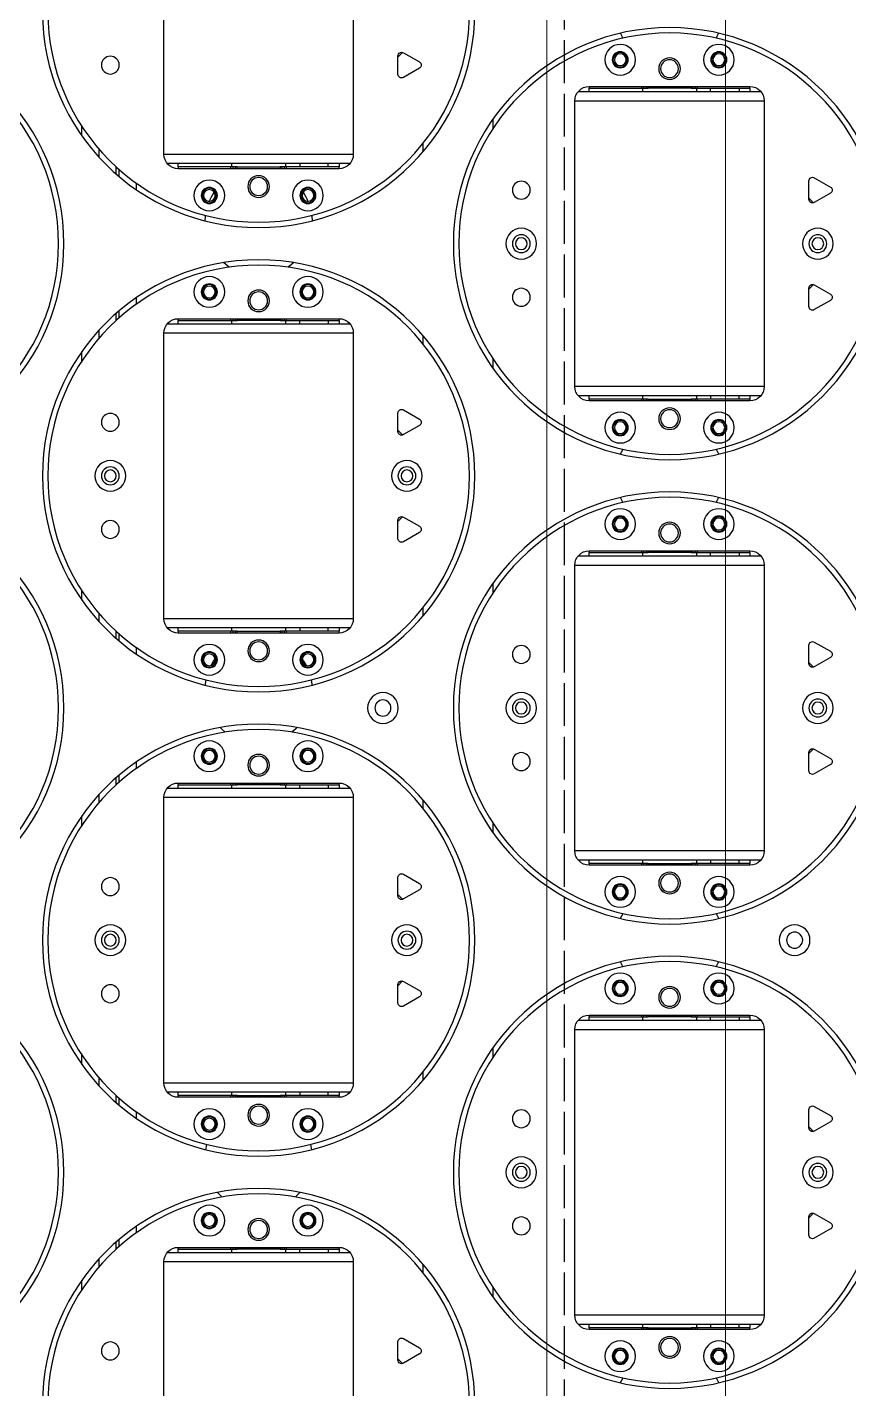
# Model space of a CAD drawing. Header units: millimetres. Extents: x 845401 to 948039, y 511594 to 550263.
# Drawn here: x 903822.9 to 904052.8, y 531946.2 to 532327.4 of the extents above; entities that cross this region are included whole.
import ezdxf

# ---------------------------------------------------------------- set-up
doc = ezdxf.new("R2010")
doc.units = ezdxf.units.MM
doc.linetypes.add('ACAD_ISO02W100', pattern=[15, 12, -3])
doc.linetypes.add('CENTER', pattern=[0])
doc.layers.add('00', color=7, linetype='Continuous')
doc.layers.add('虚线', color=4, linetype='ACAD_ISO02W100')
doc.layers.add('A-剖-0.10mm.......SECT-L01', color=255, linetype='Continuous', lineweight=18)
doc.layers.add('中心线', color=1, linetype='CENTER', lineweight=9)

# ---------------------------------------------------------------- blocks, each defined once
blk = doc.blocks.new('1260包胶摆轮')
at = {"color": 7, "linetype": 'Continuous', "lineweight": 25}
for p, q in [((4842237.88, 878556.8), (4842237.88, 878476.8)), ((4842290.88, 878476.8), (4842290.88, 878556.8)), ((4842303.38, 878504.05), (4842304.64, 878505.36)), ((4842303.38, 878504.4), (4842303.38, 878499.2)), ((4842309.38, 878502.66), (4842304.88, 878505.26)), ((4842304.88, 878498.33), (4842309.38, 878500.93)), ((4842401.88, 878495.8), (4842356.88, 878495.8)), ((4842356.88, 878495.3), (4842356.88, 878495.8)), ((4842371.63, 878495.3), (4842356.88, 878495.3)), ((4842356.88, 878495.3), (4842356.88, 878494.3)), ((4842371.63, 878495.8), (4842371.63, 878495.3)), ((4842372.22, 878495.3), (4842371.63, 878495.3)), ((4842371.88, 878495.3), (4842371.88, 878494.3)), ((4842372.8, 878495.3), (4842372.22, 878495.3)), ((4842373.38, 878495.3), (4842372.8, 878495.3)), ((4842373.38, 878495.8), (4842373.38, 878495.3)), ((4842373.38, 878495.3), (4842385.38, 878495.3)), ((4842385.38, 878495.3), (4842385.38, 878495.8)), ((4842385.97, 878495.3), (4842385.38, 878495.3)), ((4842386.55, 878495.3), (4842385.97, 878495.3)), ((4842387.13, 878495.3), (4842386.55, 878495.3)), ((4842386.88, 878494.3), (4842386.88, 878495.3)), ((4842387.13, 878495.3), (4842387.13, 878495.8)), ((4842401.88, 878495.3), (4842387.13, 878495.3)), ((4842390.88, 878494.3), (4842390.88, 878495.3)), ((4842398.88, 878495.3), (4842398.88, 878494.3)), ((4842401.88, 878495.8), (4842401.88, 878495.3)), ((4842401.88, 878494.3), (4842401.88, 878495.3)), ((4842352.88, 878491.8), (4842352.88, 878411.8)), ((4842353.76, 878494.3), (4842405.01, 878494.3)), ((4842405.88, 878411.8), (4842405.88, 878491.8)), ((4842214.88, 878484.7), (4842214.88, 878482.02)), ((4842329.88, 878483.9), (4842329.88, 878486.58)), ((4842310.38, 878479.85), (4842310.38, 878477.5)), ((4842224.38, 878471.41), (4842224.38, 878473.43)), ((4842225.38, 878472.53), (4842225.38, 878470.55)), ((4842290.01, 878474.3), (4842238.76, 878474.3)), ((4842241.88, 878474.3), (4842241.88, 878473.3)), ((4842241.88, 878473.3), (4842256.63, 878473.3)), ((4842241.88, 878472.8), (4842241.88, 878473.3)), ((4842241.88, 878472.8), (4842286.88, 878472.8)), ((4842256.63, 878473.3), (4842256.63, 878472.8)), ((4842256.63, 878473.3), (4842257.22, 878473.3)), ((4842256.88, 878474.3), (4842256.88, 878473.3)), ((4842257.22, 878473.3), (4842257.8, 878473.3)), ((4842257.8, 878473.3), (4842258.38, 878473.3)), ((4842270.38, 878473.3), (4842258.38, 878473.3)), ((4842258.38, 878473.3), (4842258.38, 878472.8)), ((4842270.38, 878472.8), (4842270.38, 878473.3)), ((4842270.38, 878473.3), (4842270.97, 878473.3)), ((4842270.97, 878473.3), (4842271.55, 878473.3)), ((4842271.55, 878473.3), (4842272.13, 878473.3)), ((4842271.88, 878473.3), (4842271.88, 878474.3)), ((4842272.13, 878473.3), (4842286.88, 878473.3)), ((4842272.13, 878472.8), (4842272.13, 878473.3)), ((4842275.88, 878474.3), (4842275.88, 878473.3)), ((4842283.88, 878473.3), (4842283.88, 878474.3)), ((4842286.88, 878473.3), (4842286.88, 878474.3)), ((4842286.88, 878473.3), (4842286.88, 878472.8)), ((4842418.38, 878469.4), (4842418.38, 878464.2)), ((4842424.38, 878467.66), (4842419.88, 878470.26)), ((4842419.64, 878463.23), (4842418.38, 878464.54)), ((4842419.88, 878463.33), (4842424.38, 878465.93)), ((4842249.56, 878445.46), (4842249.87, 878443.99)), ((4842278.89, 878443.99), (4842279.2, 878445.46)), ((4842418.38, 878439.05), (4842419.64, 878440.36)), ((4842418.38, 878439.4), (4842418.38, 878434.2)), ((4842424.38, 878437.66), (4842419.88, 878440.26)), ((4842419.88, 878433.33), (4842424.38, 878435.93)), ((4842224.38, 878430.17), (4842224.38, 878432.19)), ((4842225.38, 878433.05), (4842225.38, 878431.07)), ((4842286.88, 878430.8), (4842241.88, 878430.8)), ((4842241.88, 878430.3), (4842241.88, 878430.8)), ((4842256.63, 878430.3), (4842241.88, 878430.3)), ((4842241.88, 878430.3), (4842241.88, 878429.3)), ((4842256.63, 878430.8), (4842256.63, 878430.3)), ((4842257.22, 878430.3), (4842256.63, 878430.3)), ((4842256.88, 878430.3), (4842256.88, 878429.3)), ((4842257.8, 878430.3), (4842257.22, 878430.3)), ((4842258.38, 878430.3), (4842257.8, 878430.3)), ((4842258.38, 878430.8), (4842258.38, 878430.3)), ((4842258.38, 878430.3), (4842270.38, 878430.3)), ((4842270.38, 878430.3), (4842270.38, 878430.8)), ((4842270.97, 878430.3), (4842270.38, 878430.3)), ((4842271.55, 878430.3), (4842270.97, 878430.3)), ((4842272.13, 878430.3), (4842271.55, 878430.3)), ((4842271.88, 878429.3), (4842271.88, 878430.3)), ((4842272.13, 878430.3), (4842272.13, 878430.8)), ((4842286.88, 878430.3), (4842272.13, 878430.3)), ((4842275.88, 878429.3), (4842275.88, 878430.3)), ((4842283.88, 878430.3), (4842283.88, 878429.3)), ((4842286.88, 878430.8), (4842286.88, 878430.3)), ((4842286.88, 878429.3), (4842286.88, 878430.3)), ((4842237.88, 878426.8), (4842237.88, 878346.8)), ((4842238.76, 878429.3), (4842290.01, 878429.3)), ((4842290.88, 878346.8), (4842290.88, 878426.8)), ((4842310.38, 878426.1), (4842310.38, 878423.75)), ((4842214.88, 878421.58), (4842214.88, 878418.9)), ((4842329.88, 878417.02), (4842329.88, 878419.7)), ((4842405.01, 878409.3), (4842353.76, 878409.3)), ((4842356.88, 878409.3), (4842356.88, 878408.3)), ((4842356.88, 878407.8), (4842356.88, 878408.3)), ((4842356.88, 878408.3), (4842371.63, 878408.3)), ((4842356.88, 878407.8), (4842401.88, 878407.8)), ((4842371.63, 878408.3), (4842371.63, 878407.8)), ((4842371.63, 878408.3), (4842372.22, 878408.3)), ((4842371.88, 878409.3), (4842371.88, 878408.3)), ((4842372.22, 878408.3), (4842372.8, 878408.3)), ((4842372.8, 878408.3), (4842373.38, 878408.3)), ((4842385.38, 878408.3), (4842373.38, 878408.3)), ((4842373.38, 878408.3), (4842373.38, 878407.8)), ((4842385.38, 878407.8), (4842385.38, 878408.3)), ((4842385.38, 878408.3), (4842385.97, 878408.3)), ((4842385.97, 878408.3), (4842386.55, 878408.3)), ((4842386.55, 878408.3), (4842387.13, 878408.3)), ((4842386.88, 878408.3), (4842386.88, 878409.3)), ((4842387.13, 878408.3), (4842401.88, 878408.3)), ((4842387.13, 878407.8), (4842387.13, 878408.3)), ((4842390.88, 878409.3), (4842390.88, 878408.3)), ((4842398.88, 878408.3), (4842398.88, 878409.3)), ((4842401.88, 878408.3), (4842401.88, 878409.3)), ((4842401.88, 878408.3), (4842401.88, 878407.8)), ((4842303.38, 878404.4), (4842303.38, 878399.2)), ((4842309.38, 878402.66), (4842304.88, 878405.26)), ((4842304.64, 878398.23), (4842303.38, 878399.54)), ((4842304.88, 878398.33), (4842309.38, 878400.93)), ((4842303.38, 878374.05), (4842304.64, 878375.36)), ((4842303.38, 878374.4), (4842303.38, 878369.2)), ((4842309.38, 878372.66), (4842304.88, 878375.26)), ((4842304.88, 878368.33), (4842309.38, 878370.93)), ((4842401.88, 878365.8), (4842356.88, 878365.8)), ((4842356.88, 878365.3), (4842356.88, 878365.8)), ((4842371.63, 878365.3), (4842356.88, 878365.3)), ((4842356.88, 878365.3), (4842356.88, 878364.3)), ((4842371.63, 878365.8), (4842371.63, 878365.3)), ((4842372.22, 878365.3), (4842371.63, 878365.3)), ((4842371.88, 878365.3), (4842371.88, 878364.3)), ((4842372.8, 878365.3), (4842372.22, 878365.3)), ((4842373.38, 878365.3), (4842372.8, 878365.3)), ((4842373.38, 878365.8), (4842373.38, 878365.3)), ((4842373.38, 878365.3), (4842385.38, 878365.3)), ((4842385.38, 878365.3), (4842385.38, 878365.8)), ((4842385.97, 878365.3), (4842385.38, 878365.3)), ((4842386.55, 878365.3), (4842385.97, 878365.3)), ((4842387.13, 878365.3), (4842386.55, 878365.3)), ((4842386.88, 878364.3), (4842386.88, 878365.3)), ((4842387.13, 878365.3), (4842387.13, 878365.8)), ((4842401.88, 878365.3), (4842387.13, 878365.3)), ((4842390.88, 878364.3), (4842390.88, 878365.3)), ((4842398.88, 878365.3), (4842398.88, 878364.3)), ((4842401.88, 878365.8), (4842401.88, 878365.3)), ((4842401.88, 878364.3), (4842401.88, 878365.3)), ((4842352.88, 878361.8), (4842352.88, 878281.8)), ((4842353.76, 878364.3), (4842405.01, 878364.3)), ((4842405.88, 878281.8), (4842405.88, 878361.8)), ((4842214.88, 878354.7), (4842214.88, 878352.02)), ((4842329.88, 878353.9), (4842329.88, 878356.58)), ((4842310.38, 878349.85), (4842310.38, 878347.5)), ((4842224.38, 878341.41), (4842224.38, 878343.43)), ((4842225.38, 878342.53), (4842225.38, 878340.55)), ((4842290.01, 878344.3), (4842238.76, 878344.3)), ((4842241.88, 878344.3), (4842241.88, 878343.3)), ((4842241.88, 878342.8), (4842241.88, 878343.3)), ((4842241.88, 878343.3), (4842256.63, 878343.3)), ((4842241.88, 878342.8), (4842286.88, 878342.8)), ((4842256.63, 878343.3), (4842256.63, 878342.8)), ((4842256.63, 878343.3), (4842257.22, 878343.3)), ((4842256.88, 878344.3), (4842256.88, 878343.3)), ((4842257.22, 878343.3), (4842257.8, 878343.3)), ((4842257.8, 878343.3), (4842258.38, 878343.3)), ((4842270.38, 878343.3), (4842258.38, 878343.3)), ((4842258.38, 878343.3), (4842258.38, 878342.8)), ((4842270.38, 878342.8), (4842270.38, 878343.3)), ((4842270.38, 878343.3), (4842270.97, 878343.3)), ((4842270.97, 878343.3), (4842271.55, 878343.3)), ((4842271.55, 878343.3), (4842272.13, 878343.3)), ((4842271.88, 878343.3), (4842271.88, 878344.3)), ((4842272.13, 878343.3), (4842286.88, 878343.3)), ((4842272.13, 878342.8), (4842272.13, 878343.3)), ((4842275.88, 878344.3), (4842275.88, 878343.3)), ((4842283.88, 878343.3), (4842283.88, 878344.3)), ((4842286.88, 878343.3), (4842286.88, 878344.3)), ((4842286.88, 878343.3), (4842286.88, 878342.8)), ((4842418.38, 878339.4), (4842418.38, 878334.2)), ((4842424.38, 878337.66), (4842419.88, 878340.26)), ((4842419.64, 878333.23), (4842418.38, 878334.54)), ((4842419.88, 878333.33), (4842424.38, 878335.93)), ((4842418.38, 878309.05), (4842419.64, 878310.36)), ((4842418.38, 878309.4), (4842418.38, 878304.2)), ((4842424.38, 878307.66), (4842419.88, 878310.26)), ((4842419.88, 878303.33), (4842424.38, 878305.93)), ((4842224.38, 878300.17), (4842224.38, 878302.19)), ((4842225.38, 878303.05), (4842225.38, 878301.07)), ((4842286.88, 878300.8), (4842241.88, 878300.8)), ((4842241.88, 878300.3), (4842241.88, 878300.8)), ((4842256.63, 878300.3), (4842241.88, 878300.3)), ((4842241.88, 878300.3), (4842241.88, 878299.3)), ((4842256.63, 878300.8), (4842256.63, 878300.3)), ((4842257.22, 878300.3), (4842256.63, 878300.3)), ((4842256.88, 878300.3), (4842256.88, 878299.3)), ((4842257.8, 878300.3), (4842257.22, 878300.3)), ((4842258.38, 878300.3), (4842257.8, 878300.3)), ((4842258.38, 878300.8), (4842258.38, 878300.3)), ((4842258.38, 878300.3), (4842270.38, 878300.3)), ((4842270.38, 878300.3), (4842270.38, 878300.8)), ((4842270.97, 878300.3), (4842270.38, 878300.3)), ((4842271.55, 878300.3), (4842270.97, 878300.3)), ((4842272.13, 878300.3), (4842271.55, 878300.3)), ((4842271.88, 878299.3), (4842271.88, 878300.3)), ((4842272.13, 878300.3), (4842272.13, 878300.8)), ((4842286.88, 878300.3), (4842272.13, 878300.3)), ((4842275.88, 878299.3), (4842275.88, 878300.3)), ((4842283.88, 878300.3), (4842283.88, 878299.3)), ((4842286.88, 878300.8), (4842286.88, 878300.3)), ((4842286.88, 878299.3), (4842286.88, 878300.3)), ((4842237.88, 878296.8), (4842237.88, 878216.8)), ((4842238.76, 878299.3), (4842290.01, 878299.3)), ((4842290.88, 878216.8), (4842290.88, 878296.8)), ((4842310.38, 878296.1), (4842310.38, 878293.75)), ((4842214.88, 878291.58), (4842214.88, 878288.9)), ((4842329.88, 878287.02), (4842329.88, 878289.7)), ((4842405.01, 878279.3), (4842353.76, 878279.3)), ((4842356.88, 878279.3), (4842356.88, 878278.3)), ((4842356.88, 878278.3), (4842371.63, 878278.3)), ((4842356.88, 878277.8), (4842356.88, 878278.3)), ((4842356.88, 878277.8), (4842401.88, 878277.8)), ((4842371.63, 878278.3), (4842371.63, 878277.8)), ((4842371.63, 878278.3), (4842372.22, 878278.3)), ((4842371.88, 878279.3), (4842371.88, 878278.3)), ((4842372.22, 878278.3), (4842372.8, 878278.3)), ((4842372.8, 878278.3), (4842373.38, 878278.3)), ((4842385.38, 878278.3), (4842373.38, 878278.3)), ((4842373.38, 878278.3), (4842373.38, 878277.8)), ((4842385.38, 878277.8), (4842385.38, 878278.3)), ((4842385.38, 878278.3), (4842385.97, 878278.3)), ((4842385.97, 878278.3), (4842386.55, 878278.3)), ((4842386.55, 878278.3), (4842387.13, 878278.3)), ((4842386.88, 878278.3), (4842386.88, 878279.3)), ((4842387.13, 878277.8), (4842387.13, 878278.3)), ((4842387.13, 878278.3), (4842401.88, 878278.3)), ((4842390.88, 878279.3), (4842390.88, 878278.3)), ((4842398.88, 878278.3), (4842398.88, 878279.3)), ((4842401.88, 878278.3), (4842401.88, 878279.3)), ((4842401.88, 878278.3), (4842401.88, 878277.8)), ((4842303.38, 878274.4), (4842303.38, 878269.2)), ((4842309.38, 878272.66), (4842304.88, 878275.26)), ((4842304.88, 878268.33), (4842309.38, 878270.93)), ((4842304.64, 878268.23), (4842303.38, 878269.54)), ((4842303.38, 878244.05), (4842304.64, 878245.36)), ((4842303.38, 878244.4), (4842303.38, 878239.2)), ((4842309.38, 878242.66), (4842304.88, 878245.26)), ((4842304.88, 878238.33), (4842309.38, 878240.93)), ((4842401.88, 878235.8), (4842356.88, 878235.8)), ((4842356.88, 878235.3), (4842356.88, 878235.8)), ((4842371.63, 878235.3), (4842356.88, 878235.3)), ((4842356.88, 878235.3), (4842356.88, 878234.3)), ((4842371.63, 878235.8), (4842371.63, 878235.3)), ((4842372.22, 878235.3), (4842371.63, 878235.3)), ((4842371.88, 878235.3), (4842371.88, 878234.3)), ((4842372.8, 878235.3), (4842372.22, 878235.3)), ((4842373.38, 878235.3), (4842372.8, 878235.3)), ((4842373.38, 878235.8), (4842373.38, 878235.3)), ((4842373.38, 878235.3), (4842385.38, 878235.3)), ((4842385.38, 878235.3), (4842385.38, 878235.8)), ((4842385.97, 878235.3), (4842385.38, 878235.3)), ((4842386.55, 878235.3), (4842385.97, 878235.3)), ((4842387.13, 878235.3), (4842386.55, 878235.3)), ((4842386.88, 878234.3), (4842386.88, 878235.3)), ((4842387.13, 878235.3), (4842387.13, 878235.8)), ((4842401.88, 878235.3), (4842387.13, 878235.3)), ((4842390.88, 878234.3), (4842390.88, 878235.3)), ((4842398.88, 878235.3), (4842398.88, 878234.3)), ((4842401.88, 878235.8), (4842401.88, 878235.3)), ((4842401.88, 878234.3), (4842401.88, 878235.3)), ((4842352.88, 878231.8), (4842352.88, 878151.8)), ((4842353.76, 878234.3), (4842405.01, 878234.3)), ((4842405.88, 878151.8), (4842405.88, 878231.8)), ((4842214.88, 878224.7), (4842214.88, 878222.02)), ((4842329.88, 878223.9), (4842329.88, 878226.58)), ((4842310.38, 878219.85), (4842310.38, 878217.5)), ((4842224.38, 878211.41), (4842224.38, 878213.43)), ((4842225.38, 878212.53), (4842225.38, 878210.55)), ((4842290.01, 878214.3), (4842238.76, 878214.3)), ((4842241.88, 878214.3), (4842241.88, 878213.3)), ((4842241.88, 878212.8), (4842241.88, 878213.3)), ((4842241.88, 878213.3), (4842256.63, 878213.3)), ((4842241.88, 878212.8), (4842286.88, 878212.8)), ((4842256.63, 878213.3), (4842256.63, 878212.8)), ((4842256.63, 878213.3), (4842257.22, 878213.3)), ((4842256.88, 878214.3), (4842256.88, 878213.3)), ((4842257.22, 878213.3), (4842257.8, 878213.3)), ((4842257.8, 878213.3), (4842258.38, 878213.3)), ((4842270.38, 878213.3), (4842258.38, 878213.3)), ((4842258.38, 878213.3), (4842258.38, 878212.8)), ((4842270.38, 878212.8), (4842270.38, 878213.3)), ((4842270.38, 878213.3), (4842270.97, 878213.3)), ((4842270.97, 878213.3), (4842271.55, 878213.3)), ((4842271.55, 878213.3), (4842272.13, 878213.3)), ((4842271.88, 878213.3), (4842271.88, 878214.3)), ((4842272.13, 878212.8), (4842272.13, 878213.3)), ((4842272.13, 878213.3), (4842286.88, 878213.3)), ((4842275.88, 878214.3), (4842275.88, 878213.3)), ((4842283.88, 878213.3), (4842283.88, 878214.3)), ((4842286.88, 878213.3), (4842286.88, 878214.3)), ((4842286.88, 878213.3), (4842286.88, 878212.8)), ((4842418.38, 878209.4), (4842418.38, 878204.2)), ((4842424.38, 878207.66), (4842419.88, 878210.26)), ((4842419.88, 878203.33), (4842424.38, 878205.93)), ((4842419.64, 878203.23), (4842418.38, 878204.54)), ((4842418.38, 878179.05), (4842419.64, 878180.36)), ((4842418.38, 878179.4), (4842418.38, 878174.2)), ((4842424.38, 878177.66), (4842419.88, 878180.26)), ((4842419.88, 878173.33), (4842424.38, 878175.93)), ((4842224.38, 878170.17), (4842224.38, 878172.19)), ((4842225.38, 878173.05), (4842225.38, 878171.07)), ((4842286.88, 878170.8), (4842241.88, 878170.8)), ((4842241.88, 878170.3), (4842241.88, 878170.8)), ((4842256.63, 878170.8), (4842256.63, 878170.3)), ((4842258.38, 878170.8), (4842258.38, 878170.3)), ((4842270.38, 878170.3), (4842270.38, 878170.8)), ((4842272.13, 878170.3), (4842272.13, 878170.8)), ((4842286.88, 878170.8), (4842286.88, 878170.3)), ((4842237.88, 878166.8), (4842237.88, 878086.8)), ((4842238.76, 878169.3), (4842290.01, 878169.3)), ((4842256.63, 878170.3), (4842241.88, 878170.3)), ((4842241.88, 878170.3), (4842241.88, 878169.3)), ((4842257.22, 878170.3), (4842256.63, 878170.3)), ((4842256.88, 878170.3), (4842256.88, 878169.3)), ((4842257.8, 878170.3), (4842257.22, 878170.3)), ((4842258.38, 878170.3), (4842257.8, 878170.3)), ((4842258.38, 878170.3), (4842270.38, 878170.3)), ((4842270.97, 878170.3), (4842270.38, 878170.3)), ((4842271.55, 878170.3), (4842270.97, 878170.3)), ((4842272.13, 878170.3), (4842271.55, 878170.3)), ((4842271.88, 878169.3), (4842271.88, 878170.3)), ((4842286.88, 878170.3), (4842272.13, 878170.3)), ((4842275.88, 878169.3), (4842275.88, 878170.3)), ((4842283.88, 878170.3), (4842283.88, 878169.3)), ((4842286.88, 878169.3), (4842286.88, 878170.3)), ((4842290.88, 878086.8), (4842290.88, 878166.8)), ((4842310.38, 878166.1), (4842310.38, 878163.75)), ((4842214.88, 878161.58), (4842214.88, 878158.9)), ((4842329.88, 878157.02), (4842329.88, 878159.7)), ((4842405.01, 878149.3), (4842353.76, 878149.3)), ((4842356.88, 878149.3), (4842356.88, 878148.3)), ((4842356.88, 878148.3), (4842371.63, 878148.3)), ((4842356.88, 878147.8), (4842356.88, 878148.3)), ((4842356.88, 878147.8), (4842401.88, 878147.8)), ((4842371.63, 878148.3), (4842371.63, 878147.8)), ((4842371.63, 878148.3), (4842372.22, 878148.3)), ((4842371.88, 878149.3), (4842371.88, 878148.3)), ((4842372.22, 878148.3), (4842372.8, 878148.3)), ((4842372.8, 878148.3), (4842373.38, 878148.3)), ((4842385.38, 878148.3), (4842373.38, 878148.3)), ((4842373.38, 878148.3), (4842373.38, 878147.8)), ((4842385.38, 878147.8), (4842385.38, 878148.3)), ((4842385.38, 878148.3), (4842385.97, 878148.3)), ((4842385.97, 878148.3), (4842386.55, 878148.3)), ((4842386.55, 878148.3), (4842387.13, 878148.3)), ((4842386.88, 878148.3), (4842386.88, 878149.3)), ((4842387.13, 878148.3), (4842401.88, 878148.3)), ((4842387.13, 878147.8), (4842387.13, 878148.3)), ((4842390.88, 878149.3), (4842390.88, 878148.3)), ((4842398.88, 878148.3), (4842398.88, 878149.3)), ((4842401.88, 878148.3), (4842401.88, 878149.3)), ((4842401.88, 878148.3), (4842401.88, 878147.8)), ((4842303.38, 878144.4), (4842303.38, 878139.2)), ((4842309.38, 878142.66), (4842304.88, 878145.26)), ((4842304.88, 878138.33), (4842309.38, 878140.93)), ((4842304.64, 878138.23), (4842303.38, 878139.54))]:
    blk.add_line(p, q, dxfattribs=at)
at = {"color": 8, "linetype": 'Continuous', "lineweight": 25}
for p, q in [((4842372.22, 878495.8), (4842372.22, 878495.3)), ((4842372.8, 878495.3), (4842372.8, 878495.8)), ((4842385.97, 878495.8), (4842385.97, 878495.3)), ((4842386.55, 878495.3), (4842386.55, 878495.8)), ((4842405.88, 878491.8), (4842352.88, 878491.8)), ((4842219.65, 878476.07), (4842219.65, 878478.33)), ((4842237.88, 878476.8), (4842290.88, 878476.8)), ((4842257.22, 878473.3), (4842257.22, 878472.8)), ((4842257.8, 878472.8), (4842257.8, 878473.3)), ((4842270.97, 878473.3), (4842270.97, 878472.8)), ((4842271.55, 878472.8), (4842271.55, 878473.3)), ((4842230.12, 878466.94), (4842230.12, 878468.77)), ((4842230.12, 878434.83), (4842230.12, 878436.66)), ((4842257.22, 878430.8), (4842257.22, 878430.3)), ((4842257.8, 878430.3), (4842257.8, 878430.8)), ((4842270.97, 878430.8), (4842270.97, 878430.3)), ((4842271.55, 878430.3), (4842271.55, 878430.8)), ((4842219.65, 878425.26), (4842219.65, 878427.53)), ((4842290.88, 878426.8), (4842237.88, 878426.8)), ((4842352.88, 878411.8), (4842405.88, 878411.8)), ((4842372.22, 878408.3), (4842372.22, 878407.8)), ((4842372.8, 878407.8), (4842372.8, 878408.3)), ((4842385.97, 878408.3), (4842385.97, 878407.8)), ((4842386.55, 878407.8), (4842386.55, 878408.3)), ((4842372.22, 878365.8), (4842372.22, 878365.3)), ((4842372.8, 878365.3), (4842372.8, 878365.8)), ((4842385.97, 878365.8), (4842385.97, 878365.3)), ((4842386.55, 878365.3), (4842386.55, 878365.8)), ((4842405.88, 878361.8), (4842352.88, 878361.8)), ((4842219.65, 878346.07), (4842219.65, 878348.33)), ((4842237.88, 878346.8), (4842290.88, 878346.8)), ((4842257.22, 878343.3), (4842257.22, 878342.8)), ((4842257.8, 878342.8), (4842257.8, 878343.3)), ((4842270.97, 878343.3), (4842270.97, 878342.8)), ((4842271.55, 878342.8), (4842271.55, 878343.3)), ((4842230.12, 878336.94), (4842230.12, 878338.77)), ((4842230.12, 878304.83), (4842230.12, 878306.66)), ((4842257.22, 878300.8), (4842257.22, 878300.3)), ((4842257.8, 878300.3), (4842257.8, 878300.8)), ((4842270.97, 878300.8), (4842270.97, 878300.3)), ((4842271.55, 878300.3), (4842271.55, 878300.8)), ((4842219.65, 878295.26), (4842219.65, 878297.53)), ((4842290.88, 878296.8), (4842237.88, 878296.8)), ((4842352.88, 878281.8), (4842405.88, 878281.8)), ((4842372.22, 878278.3), (4842372.22, 878277.8)), ((4842372.8, 878277.8), (4842372.8, 878278.3)), ((4842385.97, 878278.3), (4842385.97, 878277.8)), ((4842386.55, 878277.8), (4842386.55, 878278.3)), ((4842372.22, 878235.8), (4842372.22, 878235.3)), ((4842372.8, 878235.3), (4842372.8, 878235.8)), ((4842385.97, 878235.8), (4842385.97, 878235.3)), ((4842386.55, 878235.3), (4842386.55, 878235.8)), ((4842405.88, 878231.8), (4842352.88, 878231.8)), ((4842219.65, 878216.07), (4842219.65, 878218.33)), ((4842237.88, 878216.8), (4842290.88, 878216.8)), ((4842257.22, 878213.3), (4842257.22, 878212.8)), ((4842257.8, 878212.8), (4842257.8, 878213.3)), ((4842270.97, 878213.3), (4842270.97, 878212.8)), ((4842271.55, 878212.8), (4842271.55, 878213.3)), ((4842230.12, 878206.94), (4842230.12, 878208.77)), ((4842230.12, 878174.83), (4842230.12, 878176.66)), ((4842257.22, 878170.8), (4842257.22, 878170.3)), ((4842257.8, 878170.3), (4842257.8, 878170.8)), ((4842270.97, 878170.8), (4842270.97, 878170.3)), ((4842271.55, 878170.3), (4842271.55, 878170.8)), ((4842219.65, 878165.26), (4842219.65, 878167.53)), ((4842290.88, 878166.8), (4842237.88, 878166.8)), ((4842352.88, 878151.8), (4842405.88, 878151.8)), ((4842372.22, 878148.3), (4842372.22, 878147.8)), ((4842372.8, 878147.8), (4842372.8, 878148.3)), ((4842385.97, 878148.3), (4842385.97, 878147.8)), ((4842386.55, 878147.8), (4842386.55, 878148.3))]:
    blk.add_line(p, q, dxfattribs=at)
at = {"color": 7, "linetype": 'Continuous', "lineweight": 25, "flags": 128}
for points in [[(4842365.67, 878510.72), (4842365.69, 878510.66), (4842366.36, 878509.34)], [(4842392.4, 878509.34), (4842393.07, 878510.66), (4842393.1, 878510.72)], [(4842254.08, 878458.7), (4842253.98, 878458.61), (4842252.86, 878457.41)], [(4842275.9, 878457.4), (4842274.78, 878458.61), (4842274.68, 878458.7)], [(4842366.36, 878394.25), (4842366.2, 878393.96), (4842365.67, 878392.87)], [(4842393.1, 878392.87), (4842392.56, 878393.96), (4842392.4, 878394.25)], [(4842365.67, 878380.72), (4842365.69, 878380.66), (4842366.36, 878379.34)], [(4842392.4, 878379.34), (4842393.07, 878380.66), (4842393.1, 878380.72)], [(4842255.05, 878328.54), (4842253.98, 878327.61), (4842253.63, 878327.26)], [(4842275.13, 878327.26), (4842274.78, 878327.61), (4842273.71, 878328.54)], [(4842249.44, 878315.42), (4842249.48, 878315.08), (4842249.66, 878313.93)], [(4842279.1, 878313.93), (4842279.28, 878315.08), (4842279.32, 878315.43)], [(4842251.07, 878309.87), (4842251.79, 878308.64), (4842252.21, 878308.03)], [(4842276.55, 878308.04), (4842276.97, 878308.64), (4842277.68, 878309.87)], [(4842366.36, 878264.25), (4842366.2, 878263.96), (4842365.67, 878262.87)], [(4842393.1, 878262.87), (4842392.56, 878263.96), (4842392.4, 878264.25)], [(4842365.67, 878250.72), (4842365.69, 878250.66), (4842366.36, 878249.34)], [(4842392.4, 878249.34), (4842393.07, 878250.66), (4842393.1, 878250.72)], [(4842256.2, 878198.37), (4842255.75, 878198.07), (4842254.53, 878197.11)], [(4842274.24, 878197.11), (4842273.01, 878198.07), (4842272.57, 878198.37)], [(4842249.39, 878185.41), (4842249.48, 878184.08), (4842249.5, 878183.89)], [(4842279.26, 878183.89), (4842279.28, 878184.08), (4842279.38, 878185.41)], [(4842366.36, 878134.25), (4842366.2, 878133.96), (4842365.67, 878132.87)], [(4842393.1, 878132.87), (4842392.56, 878133.96), (4842392.4, 878134.25)]]:
    blk.add_lwpolyline(points, dxfattribs=at)
at = {"color": 7, "linetype": 'Continuous', "lineweight": 25}
for centre, radius in [((4842264.38, 878516.8), 60.5), ((4842264.38, 878516.8), 59), ((4842149.38, 878451.8), 60.5), ((4842149.38, 878451.8), 59), ((4842379.38, 878451.8), 60.5), ((4842379.38, 878451.8), 59), ((4842365.58, 878503.3), 4.3), ((4842393.18, 878503.3), 4.3), ((4842222.88, 878501.8), 2.5), ((4842365.58, 878503.3), 2.25), ((4842365.58, 878503.3), 2.02), ((4842365.58, 878503.3), 1.65), ((4842379.38, 878500.8), 3.03), ((4842379.38, 878500.8), 2.5), ((4842393.18, 878503.3), 2.25), ((4842393.18, 878503.3), 2.02), ((4842393.18, 878503.3), 1.65), ((4842250.58, 878465.3), 4.3), ((4842264.38, 878467.8), 3.03), ((4842264.38, 878467.8), 2.5), ((4842278.18, 878465.3), 4.3), ((4842337.88, 878466.8), 2.5), ((4842250.58, 878465.3), 2.25), ((4842250.58, 878465.3), 2.02), ((4842250.58, 878465.3), 1.65), ((4842278.18, 878465.3), 2.25), ((4842278.18, 878465.3), 2.02), ((4842278.18, 878465.3), 1.65), ((4842337.88, 878451.8), 4.3), ((4842337.88, 878451.8), 2.5), ((4842337.88, 878451.8), 1.65), ((4842420.88, 878451.8), 4.3), ((4842420.88, 878451.8), 2.5), ((4842420.88, 878451.8), 1.65), ((4842264.38, 878386.8), 60.5), ((4842264.38, 878386.8), 59), ((4842250.58, 878438.3), 4.3), ((4842278.18, 878438.3), 4.3), ((4842250.58, 878438.3), 2.25), ((4842250.58, 878438.3), 2.03), ((4842250.58, 878438.3), 1.65), ((4842264.38, 878435.8), 3.03), ((4842264.38, 878435.8), 2.5), ((4842278.18, 878438.3), 2.25), ((4842278.18, 878438.3), 2.03), ((4842278.18, 878438.3), 1.65), ((4842337.88, 878436.8), 2.5), ((4842222.88, 878401.8), 2.5), ((4842365.58, 878400.3), 4.3), ((4842379.38, 878402.8), 3.03), ((4842379.38, 878402.8), 2.5), ((4842393.18, 878400.3), 4.3), ((4842365.58, 878400.3), 2.25), ((4842365.58, 878400.3), 2.03), ((4842365.58, 878400.3), 1.65), ((4842393.18, 878400.3), 2.25), ((4842393.18, 878400.3), 2.03), ((4842393.18, 878400.3), 1.65), ((4842222.88, 878386.8), 4.3), ((4842222.88, 878386.8), 2.5), ((4842222.88, 878386.8), 1.65), ((4842305.88, 878386.8), 4.3), ((4842305.88, 878386.8), 2.5), ((4842305.88, 878386.8), 1.65), ((4842414.38, 878386.8), 4.3), ((4842414.38, 878386.8), 2.25), ((4842149.38, 878321.8), 60.5), ((4842149.38, 878321.8), 59), ((4842379.38, 878321.8), 60.5), ((4842379.38, 878321.8), 59), ((4842365.58, 878373.3), 4.3), ((4842393.18, 878373.3), 4.3), ((4842222.88, 878371.8), 2.5), ((4842365.58, 878373.3), 2.25), ((4842365.58, 878373.3), 2.02), ((4842365.58, 878373.3), 1.65), ((4842379.38, 878370.8), 3.03), ((4842379.38, 878370.8), 2.5), ((4842393.18, 878373.3), 2.25), ((4842393.18, 878373.3), 2.02), ((4842393.18, 878373.3), 1.65), ((4842250.58, 878335.3), 4.3), ((4842264.38, 878337.8), 3.03), ((4842264.38, 878337.8), 2.5), ((4842278.18, 878335.3), 4.3), ((4842337.88, 878336.8), 2.5), ((4842250.58, 878335.3), 2.25), ((4842250.58, 878335.3), 2.02), ((4842250.58, 878335.3), 1.65), ((4842278.18, 878335.3), 2.25), ((4842278.18, 878335.3), 2.02), ((4842278.18, 878335.3), 1.65), ((4842299.17, 878321.8), 4.3), ((4842299.17, 878321.8), 2.25), ((4842337.88, 878321.8), 4.3), ((4842337.88, 878321.8), 2.5), ((4842337.88, 878321.8), 1.65), ((4842420.88, 878321.8), 4.3), ((4842420.88, 878321.8), 2.5), ((4842420.88, 878321.8), 1.65), ((4842264.38, 878256.8), 60.5), ((4842264.38, 878256.8), 59), ((4842250.58, 878308.3), 4.3), ((4842278.18, 878308.3), 4.3), ((4842250.58, 878308.3), 2.25), ((4842250.58, 878308.3), 2.03), ((4842250.58, 878308.3), 1.65), ((4842264.38, 878305.8), 3.02), ((4842264.38, 878305.8), 2.5), ((4842278.18, 878308.3), 2.25), ((4842278.18, 878308.3), 2.03), ((4842278.18, 878308.3), 1.65), ((4842337.88, 878306.8), 2.5), ((4842222.88, 878271.8), 2.5), ((4842365.58, 878270.3), 4.3), ((4842379.38, 878272.8), 3.03), ((4842379.38, 878272.8), 2.5), ((4842393.18, 878270.3), 4.3), ((4842365.58, 878270.3), 2.25), ((4842365.58, 878270.3), 2.03), ((4842365.58, 878270.3), 1.65), ((4842393.18, 878270.3), 2.25), ((4842393.18, 878270.3), 2.03), ((4842393.18, 878270.3), 1.65), ((4842222.88, 878256.8), 4.3), ((4842222.88, 878256.8), 2.5), ((4842222.88, 878256.8), 1.65), ((4842305.88, 878256.8), 4.3), ((4842305.88, 878256.8), 2.5), ((4842305.88, 878256.8), 1.65), ((4842149.38, 878191.8), 60.5), ((4842149.38, 878191.8), 59), ((4842379.38, 878191.8), 60.5), ((4842379.38, 878191.8), 59), ((4842365.58, 878243.3), 4.3), ((4842393.18, 878243.3), 4.3), ((4842222.88, 878241.8), 2.5), ((4842365.58, 878243.3), 2.25), ((4842365.58, 878243.3), 2.03), ((4842365.58, 878243.3), 1.65), ((4842379.38, 878240.8), 3.03), ((4842379.38, 878240.8), 2.5), ((4842393.18, 878243.3), 2.25), ((4842393.18, 878243.3), 2.03), ((4842393.18, 878243.3), 1.65), ((4842250.58, 878205.3), 4.3), ((4842264.38, 878207.8), 3.03), ((4842264.38, 878207.8), 2.5), ((4842278.18, 878205.3), 4.3), ((4842337.88, 878206.8), 2.5), ((4842250.58, 878205.3), 2.25), ((4842250.58, 878205.3), 2.03), ((4842250.58, 878205.3), 1.65), ((4842278.18, 878205.3), 2.25), ((4842278.18, 878205.3), 2.03), ((4842278.18, 878205.3), 1.65), ((4842337.88, 878191.8), 4.3), ((4842337.88, 878191.8), 2.5), ((4842337.88, 878191.8), 1.65), ((4842420.88, 878191.8), 4.3), ((4842420.88, 878191.8), 2.5), ((4842420.88, 878191.8), 1.65), ((4842264.38, 878126.8), 60.5), ((4842264.38, 878126.8), 59), ((4842250.58, 878178.3), 4.3), ((4842278.18, 878178.3), 4.3), ((4842250.58, 878178.3), 2.25), ((4842250.58, 878178.3), 2.03), ((4842250.58, 878178.3), 1.65), ((4842264.38, 878175.8), 3.03), ((4842264.38, 878175.8), 2.5), ((4842278.18, 878178.3), 2.25), ((4842278.18, 878178.3), 2.03), ((4842278.18, 878178.3), 1.65), ((4842337.88, 878176.8), 2.5), ((4842222.88, 878141.8), 2.5), ((4842365.58, 878140.3), 4.3), ((4842379.38, 878142.8), 3.03), ((4842379.38, 878142.8), 2.5), ((4842393.18, 878140.3), 4.3), ((4842365.58, 878140.3), 2.25), ((4842365.58, 878140.3), 2.03), ((4842365.58, 878140.3), 1.65), ((4842393.18, 878140.3), 2.25), ((4842393.18, 878140.3), 2.03), ((4842393.18, 878140.3), 1.65)]:
    blk.add_circle(centre, radius, dxfattribs=at)
for centre, radius, start, end in [((4842304.38, 878504.4), 1, 60, 180), ((4842308.88, 878501.8), 1, 300, 60), ((4842304.38, 878499.2), 1, 180, 300), ((4842356.88, 878491.8), 4, 90, 180), ((4842401.88, 878491.8), 4, 0, 90), ((4842241.88, 878476.8), 4, 180, 270), ((4842286.88, 878476.8), 4, 270, 0), ((4842419.38, 878469.4), 1, 60, 180), ((4842419.38, 878464.2), 1, 180, 300), ((4842423.88, 878466.8), 1, 300, 60), ((4842419.38, 878439.4), 1, 60, 180), ((4842423.88, 878436.8), 1, 300, 60), ((4842419.38, 878434.2), 1, 180, 300), ((4842241.88, 878426.8), 4, 90, 180), ((4842286.88, 878426.8), 4, 0, 90), ((4842356.88, 878411.8), 4, 180, 270), ((4842401.88, 878411.8), 4, 270, 0), ((4842304.38, 878404.4), 1, 60, 180), ((4842304.38, 878399.2), 1, 180, 300), ((4842308.88, 878401.8), 1, 300, 60), ((4842304.38, 878374.4), 1, 60, 180), ((4842308.88, 878371.8), 1, 300, 60), ((4842304.38, 878369.2), 1, 180, 300), ((4842356.88, 878361.8), 4, 90, 180), ((4842401.88, 878361.8), 4, 0, 90), ((4842241.88, 878346.8), 4, 180, 270), ((4842286.88, 878346.8), 4, 270, 0), ((4842419.38, 878339.4), 1, 60, 180), ((4842423.88, 878336.8), 1, 300, 60), ((4842419.38, 878334.2), 1, 180, 300), ((4842419.38, 878309.4), 1, 60, 180), ((4842419.38, 878304.2), 1, 180, 300), ((4842423.88, 878306.8), 1, 300, 60), ((4842241.88, 878296.8), 4, 90, 180), ((4842286.88, 878296.8), 4, 0, 90), ((4842356.88, 878281.8), 4, 180, 270), ((4842401.88, 878281.8), 4, 270, 0), ((4842304.38, 878274.4), 1, 60, 180), ((4842308.88, 878271.8), 1, 300, 60), ((4842304.38, 878269.2), 1, 180, 300), ((4842304.38, 878244.4), 1, 60, 180), ((4842304.38, 878239.2), 1, 180, 300), ((4842308.88, 878241.8), 1, 300, 60), ((4842356.88, 878231.8), 4, 90, 180), ((4842401.88, 878231.8), 4, 0, 90), ((4842241.88, 878216.8), 4, 180, 270), ((4842286.88, 878216.8), 4, 270, 0), ((4842419.38, 878209.4), 1, 60, 180), ((4842423.88, 878206.8), 1, 300, 60), ((4842419.38, 878204.2), 1, 180, 300), ((4842264.38, 878185.8), 15, 202.9548, 214.1026), ((4842264.38, 878185.8), 15, 325.9195, 337.0454), ((4842419.38, 878179.4), 1, 60, 180), ((4842423.88, 878176.8), 1, 300, 60), ((4842241.88, 878166.8), 4, 90, 180), ((4842286.88, 878166.8), 4, 0, 90), ((4842419.38, 878174.2), 1, 180, 300), ((4842356.88, 878151.8), 4, 180, 270), ((4842401.88, 878151.8), 4, 270, 0), ((4842304.38, 878144.4), 1, 60, 180), ((4842308.88, 878141.8), 1, 300, 60), ((4842304.38, 878139.2), 1, 180, 300)]:
    blk.add_arc(centre, radius, start, end, dxfattribs=at)
blk = doc.blocks.new('小盘摆轮加过渡板')
at = {"layer": 'A-剖-0.10mm.......SECT-L01', "color": 1, "xscale": -1, "rotation": 180}
blk.add_blockref('1260包胶摆轮', (-4107700.62, 1220537.36), dxfattribs=at)
blk = doc.blocks.new('C线')
blk.add_blockref('小盘摆轮加过渡板', (251193.7, 128759, -3.59))
blk = doc.blocks.new('G$C42BA1229')
blk.add_line((0, 140), (1870, 140))
at = {"layer": '虚线'}
blk.add_line((0, 135), (1870, 135), dxfattribs=at)
blk = doc.blocks.new('A$C43D91BAB')
at = {"layer": '中心线'}
blk.add_line((150.49, 10, 5486.14), (150.49, 1880, 5486.14), dxfattribs=at)
at = {"layer": 'A-剖-0.10mm.......SECT-L01', "rotation": 90}
blk.add_blockref('G$C42BA1229', (240.49, 10, 5486.14), dxfattribs=at)
blk = doc.blocks.new('BC线平台')
at = {"color": 0, "linetype": 'ByBlock'}
blk.add_blockref('A$C43D91BAB', (783179.42, 362955.44, -5485.17), dxfattribs=at)

msp = doc.modelspace()

# ---------------------------------------------------------------- block references
at = {"layer": '00'}
for name, p in [('BC线平台', (120688.34, 168041.31, -0.98)), ('C线', (-81869.83, 61162.22))]:
    msp.add_blockref(name, p, dxfattribs=at)

doc.saveas('drawing.dxf')
